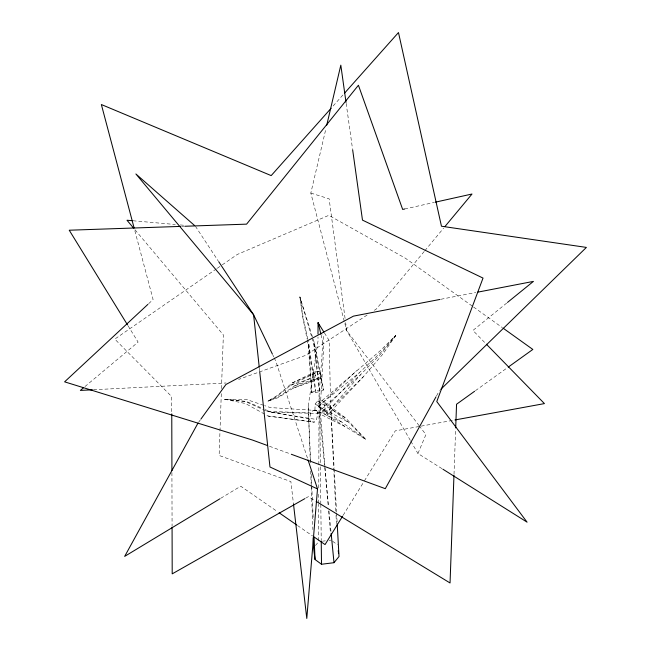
<?xml version="1.0" encoding="UTF-8"?>
<svg xmlns="http://www.w3.org/2000/svg" width="651" height="651" viewBox="0 0 651 651"><rect width="100%" height="100%" fill="white"/><g stroke="black" fill="none" stroke-linecap="round" stroke-linejoin="round"><path stroke-width="0.49" stroke-dasharray="3.25 2.44" d="M318.616 540.664L318.73 504.175M318.73 503.158L318.762 492.01M318.778 487.957L318.844 465.66M318.844 464.643L319.055 395.718L323.401 335.875L322.636 333.996M307.256 339.977L308.232 344.916L311.748 392.805L315.719 392.504L319.438 391.642L323.474 390.055L323.49 389.477L314.335 342.898L299.883 296.889L311.683 336.941M221.299 393.668L219.127 455.464L290.883 481.594L293.341 502.727M221.478 388.606L223.366 334.915L134.806 229.534M454.007 474.31L455.667 428.61M314.921 409.935L315.165 403.978L317.582 401.106L322.57 400.837L345.787 418.105L365.48 439.205L322.074 412.238L317.102 412.531L314.921 409.935L341.808 422.149L365.48 439.205M322.074 412.238L324.483 409.381L324.743 403.449L322.57 400.837M320.333 462.706L319.796 415.989L323.775 345.705L321.163 335.281M311.748 392.805L308.81 344.119L307.98 340.237M310.348 462.902L308.192 406.314L318.022 341.026L318.005 336.998M310.56 421.913L309.477 419.016L310.779 412.986L313.066 410.301L316.752 410.504L317.859 413.401L316.541 419.48L314.238 422.165L268.066 416.038L265.453 414.597M410.317 440.353L346.714 330.651L310.828 193.062L326.053 128.117M442.013 468.655L417.95 453.519L425.917 434.583L419.781 426.527M315.686 371.493L292.177 382.991L277.806 395.181L267.927 401.146L277.074 396.288L290.598 385.351L314.767 373.226L315.686 371.493L318.673 371.444L320.504 373.137L321.464 376.856L320.528 378.581L293.202 388.142L278.311 397.615L267.952 401.171L279.043 396.508L294.789 385.783L320.504 373.137M436.479 395.979L439.409 390.681M343.142 515.291L363.901 481.699M364.43 480.837L395.295 430.864L420.155 426.324M395.743 335.501L383 353.949L363.339 376.742L327.917 414.467L321.309 409.365L317.297 404.686L379.81 351.117L395.702 335.468L381.079 352.11L359.287 372.779L323.897 409.788L317.297 404.686M198.555 422.361L200.337 419.887M395.718 335.485L381.738 352.964L360.573 374.724L326.224 413.466M315.466 545.497L318.616 541.681M424.2 251.489L376.384 308.965L373.853 310.625M424.851 250.708L443.591 228.184M333.149 105.967L343.248 94.615M264.591 414.109L245.435 403.514L224.733 399.275L246.501 399.478L263.655 405.313M224.741 399.315L247.071 401.724L261.588 408.006M365.455 439.165L348.733 422.442L324.743 403.449M327.917 414.467L326.696 412.547L363.339 376.742M318.485 406.582L356.504 370.753M148.648 303.683L153.107 299.533L134.643 229.958M321.309 409.365L360.573 374.724M84.964 386.556L138.102 342.109L128.035 325.752M319.006 405.703L359.287 372.779M506.714 303.065L472.935 330.448L485.679 343.484M475.425 390.69L507.406 367.709M216.425 268.871L114.796 339.098L171.718 396.646L171.766 413.857M217.263 268.293L221.421 265.421M222.26 264.843L237.249 254.484L328.845 215.335L405.264 258.13L472.748 306.434M367.107 315.043L305.522 355.405L238.64 379.403M220.803 498.251L240.724 486.207L277.464 511.637M305.734 498.137L308.387 496.632L315.296 500.847M292.177 382.991L318.673 371.444M293.202 388.142L317.55 378.605L320.528 378.581M311.796 392.211L315.841 390.641L323.49 389.477M290.598 385.351L315.735 376.921L317.55 378.605M294.789 385.783L321.464 376.856M404.645 209.004L434.372 202.388M440.955 299.248L475.751 292.535M421.148 426.136L453.959 420.139M322.432 541.201L325.297 540.843M329.113 540.363L331.017 540.127M93.5 389.746L226.052 382.991M181.727 226.369L183.753 226.304M265.217 409.577L271.573 412.327L317.859 413.401M224.733 399.275L244.874 401.26L266.829 411.294L310.779 412.986M316.752 410.504L270.32 407.575L264.607 405.63M133.032 220.77L175.306 224.505M180.335 224.945L184.363 225.303M268.066 416.038L314.238 422.165M271.573 412.327L316.541 419.48M266.829 411.294L309.477 419.016M310.828 193.062L329.129 198.832L345.103 318.583M269.481 446.269L290.37 453.918M317.102 412.531L344.761 426.478M324.483 409.381L348.733 422.442M317.582 401.106L345.787 418.105M315.165 403.978L341.808 422.149M297.499 525.512L312.529 535.919M473.57 307.028L502.377 327.648M332.628 541.29L337.454 544.789M323.897 409.788L326.696 412.547M419.163 425.721L346.714 330.651L345.64 322.603M195.438 226.279L218.142 260.823M324.45 332.954L329.154 340.53L330.659 405.329L335.826 511.442M410.83 441.232L417.95 453.519M272.875 355.096L273.754 356.927M274.193 357.847L275.943 361.517L307.427 458.035M311.984 337.902L313.79 343.687L323.474 390.055M314.767 373.226L315.735 376.921M307.777 339.261L303.032 316.939L299.834 296.897L302.756 317.257L307.06 338.984M308.232 344.916L315.719 392.504M308.81 344.119L315.841 390.641M346.161 103.387L352.492 148.672M313.79 343.687L319.438 391.642M314.335 342.898L319.519 389.778M259.342 368.181L259.773 372.217M319.796 415.989L324.686 466.58M324.792 467.589L328.609 507.048M328.999 511.092L331.058 532.339M319.055 395.718L324.914 466.409M324.995 467.418L328.259 506.803M328.592 510.84L330.35 532.046M330.659 405.329L334.134 468.24M334.191 469.257L336.551 511.881M336.608 512.898L337.112 522.029M336.022 515.486L336.421 523.567M308.192 406.314L310.739 463.138M311.235 474.302L313.286 519.962M310.657 470.99L311.227 486.142M311.268 487.151L312.887 529.597M320.382 466.767L320.805 503.329M320.813 504.346L321.22 539.882M171.921 472.593L172.076 526.268"/><path stroke-width="0.98" d="M453.967 475.328L450.044 582.971L316.158 501.376M455.708 427.593L456.554 404.238L474.603 391.275M308.053 459.964L317.501 488.917L306.792 618.45L293.455 503.736M326.745 125.171L340.815 65.149L346.023 102.378M435.991 396.858L385.302 488.681L291.314 454.268M342.613 516.153L325.052 544.586L313.367 536.497M197.961 423.183L124.666 556.385L219.94 498.78M200.931 419.065L225.921 384.505L353.46 316.134L439.962 299.444M313.196 537.677L313.579 547.784L315.06 559.534L321.504 564.262L333.996 562.692L339.016 556.532L337.226 524.055M444.877 226.629L472.016 194.014L435.364 202.168M331.131 108.245L271.19 175.607L101.353 104.526L134.122 227.996M344.599 93.101L398.477 32.55L441.459 226.231L586.396 247.413L440.865 389.265M317.997 333.971L318.062 322.766L323.929 332.116M320.927 334.337L318.184 322.863M147.899 304.375L64.604 381.844L252.393 440.019L267.585 445.577M83.426 387.841L80.342 390.421L92.483 389.803M507.495 302.422L533.421 281.403L477.744 292.153M508.228 367.115L532.835 349.441L503.207 328.234M304.847 498.642L172.206 573.865L172.076 527.277M404.645 209.004L402.668 209.443L358.424 85.248L246.591 224.147L184.77 226.263M454.951 419.96L544.439 403.596L486.387 344.208M180.718 226.402L69.234 230.218L127.506 324.89M132.023 220.681L126.994 220.233L133.504 227.98M317.501 488.917L269.97 466.995L259.773 372.217M442.867 469.192L527.082 522.167L436.772 401.561L483.026 278.083L362.485 220.119L352.63 149.673M279.133 512.793L296.669 524.934M194.673 225.612L135.888 173.963L253.589 314.742L272.435 354.177M218.695 261.661L253.589 314.742L259.236 367.172M318.062 322.766L319.21 325.573M338.235 550.665L338.626 553.594M331.156 533.348L333.996 562.692M314.059 537.213L315.06 559.534M321.236 540.9L321.504 564.262M171.766 413.857L171.921 470.567"/></g></svg>
